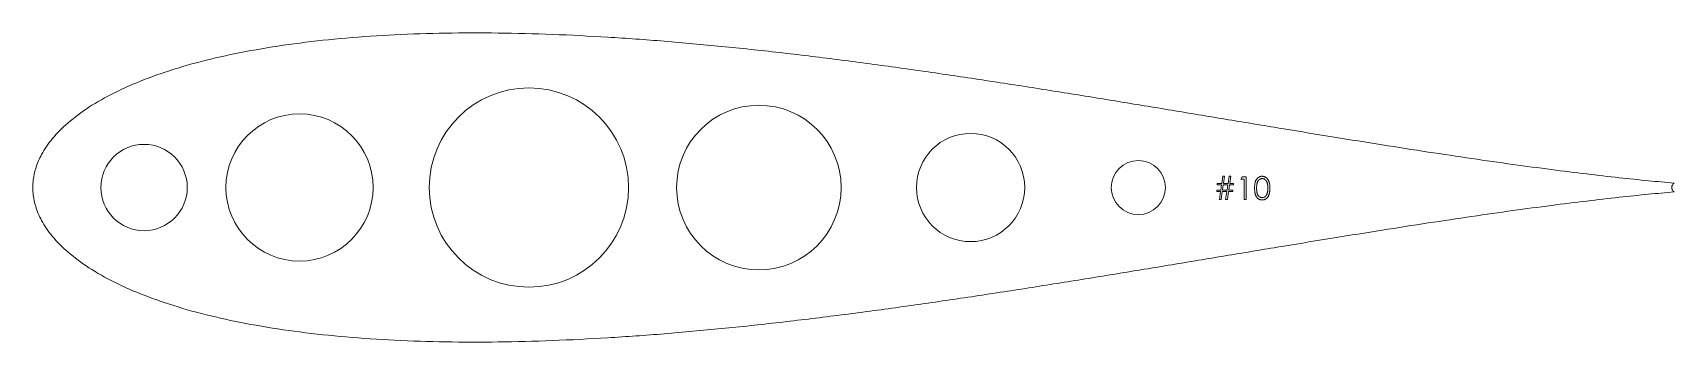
# Model space of a CAD drawing. Header units: inches. Extents: x 3.42 to 7.22, y 5.25 to 5.97.
import ezdxf

# ---------------------------------------------------------------- set-up
doc = ezdxf.new("R2010")
doc.units = ezdxf.units.IN
doc.header["$MEASUREMENT"] = 0

msp = doc.modelspace()

# ---------------------------------------------------------------- linework, layer by layer
at = {"color": 5, "linetype": 'Continuous', "lineweight": 5}
for p, q in [((6.1602, 5.6206), (6.1704, 5.6206)), ((6.1602, 5.6172), (6.1602, 5.6206)), ((6.1699, 5.6172), (6.1602, 5.6172)), ((6.1681, 5.6052), (6.1699, 5.6172)), ((6.1704, 5.6206), (6.1729, 5.6373)), ((6.1739, 5.6172), (6.1721, 5.6052)), ((6.1729, 5.6373), (6.1769, 5.6373)), ((6.1846, 5.6172), (6.1739, 5.6172)), ((6.1769, 5.6373), (6.1744, 5.6206)), ((6.1744, 5.6206), (6.1851, 5.6206)), ((6.1827, 5.6052), (6.1846, 5.6172)), ((6.1851, 5.6206), (6.1876, 5.6373)), ((6.1886, 5.6172), (6.1868, 5.6052)), ((6.1876, 5.6373), (6.1916, 5.6373)), ((6.1976, 5.6172), (6.1886, 5.6172)), ((6.1916, 5.6373), (6.1891, 5.6206)), ((6.1891, 5.6206), (6.1976, 5.6206)), ((6.1976, 5.6206), (6.1976, 5.6172)), ((6.2143, 5.6306), (6.2173, 5.6359)), ((6.2223, 5.6306), (6.2143, 5.6306)), ((6.2173, 5.6359), (6.227, 5.6359)), ((6.2223, 5.5838), (6.2223, 5.6306)), ((6.227, 5.6359), (6.227, 5.5838)), ((6.1588, 5.6052), (6.1681, 5.6052)), ((6.1588, 5.6019), (6.1588, 5.6052)), ((6.1676, 5.6019), (6.1588, 5.6019)), ((6.1649, 5.5838), (6.1676, 5.6019)), ((6.1716, 5.6019), (6.1689, 5.5838)), ((6.1822, 5.6019), (6.1716, 5.6019)), ((6.1721, 5.6052), (6.1827, 5.6052)), ((6.1795, 5.5838), (6.1822, 5.6019)), ((6.1863, 5.6019), (6.1836, 5.5838)), ((6.1962, 5.6019), (6.1863, 5.6019)), ((6.1868, 5.6052), (6.1962, 5.6052)), ((6.1962, 5.6052), (6.1962, 5.6019))]:
    msp.add_line(p, q, dxfattribs=at)
at = {"color": 1, "linetype": 'Continuous', "lineweight": 5}
for p, q in [((6.1689, 5.5838), (6.1649, 5.5838)), ((6.1836, 5.5838), (6.1795, 5.5838)), ((6.227, 5.5838), (6.2223, 5.5838))]:
    msp.add_line(p, q, dxfattribs=at)
for centre, radius in [((4.5701, 5.6113), 0.2301), ((5.1013, 5.6113), 0.19), ((4.0403, 5.6114), 0.17), ((5.5903, 5.6113), 0.125), ((3.6812, 5.6113), 0.0997), ((5.9778, 5.6113), 0.0625)]:
    msp.add_circle(centre, radius, dxfattribs=at)
msp.add_arc((7.2223, 5.6113), 0.0122, 123.966, 235.9322, dxfattribs=at)
msp.add_open_spline([(7.2155, 5.6215), (7.1956, 5.6232), (7.1533, 5.6271), (7.0859, 5.6341), (7.0112, 5.6427), (6.9294, 5.653), (6.8409, 5.6649), (6.7461, 5.6784), (6.6455, 5.6935), (6.5394, 5.7101), (6.4283, 5.7279), (6.3126, 5.7469), (6.1929, 5.7668), (6.0696, 5.7873), (5.9432, 5.8082), (5.8142, 5.8291), (5.6831, 5.8498), (5.5505, 5.8699), (5.4169, 5.8891), (5.2828, 5.907), (5.1488, 5.9233), (5.0155, 5.9375), (4.8833, 5.9495), (4.753, 5.9589), (4.625, 5.9653), (4.5, 5.9686), (4.3787, 5.9684), (4.2615, 5.9647), (4.1492, 5.9573), (4.0424, 5.946), (3.9418, 5.9308), (3.8479, 5.9118), (3.7616, 5.8889), (3.6835, 5.8623), (3.6144, 5.8322), (3.5551, 5.7991), (3.5067, 5.7635), (3.4697, 5.7268), (3.4447, 5.6907), (3.4308, 5.6582), (3.4252, 5.6321), (3.4239, 5.6114), (3.4252, 5.5906), (3.4308, 5.5645), (3.4447, 5.532), (3.4697, 5.4959), (3.5067, 5.4592), (3.5551, 5.4237), (3.6144, 5.3905), (3.6835, 5.3605), (3.7616, 5.3339), (3.8479, 5.3109), (3.9418, 5.2919), (4.0424, 5.2767), (4.1492, 5.2654), (4.2615, 5.258), (4.3787, 5.2543), (4.5, 5.2541), (4.625, 5.2574), (4.753, 5.2639), (4.8833, 5.2732), (5.0155, 5.2852), (5.1488, 5.2995), (5.2828, 5.3157), (5.4169, 5.3336), (5.5505, 5.3528), (5.6831, 5.3729), (5.8142, 5.3936), (5.9432, 5.4145), (6.0696, 5.4354), (6.1929, 5.456), (6.3126, 5.4758), (6.4283, 5.4948), (6.5394, 5.5126), (6.6455, 5.5292), (6.7461, 5.5443), (6.8409, 5.5578), (6.9294, 5.5697), (7.0112, 5.58), (7.0859, 5.5886), (7.1533, 5.5956), (7.1956, 5.5995), (7.2155, 5.6012)], degree=3, knots=[0.0213013, 0.0213013, 0.0213013, 0.0213013, 0.0285526, 0.0367807, 0.0459201, 0.0559318, 0.0667729, 0.0783971, 0.0907548, 0.1037932, 0.1174564, 0.1316862, 0.1464217, 0.1616, 0.1771561, 0.1930237, 0.2091348, 0.2254206, 0.2418116, 0.2582376, 0.2746286, 0.2909143, 0.3070252, 0.3228925, 0.3384483, 0.3536262, 0.3683612, 0.3825904, 0.396253, 0.4092904, 0.421647, 0.4332699, 0.4441092, 0.4541186, 0.4632551, 0.4714791, 0.4787553, 0.4850523, 0.490344, 0.4946098, 0.4978332, 0.5, 0.5021668, 0.5053902, 0.509656, 0.5149477, 0.5212447, 0.5285209, 0.5367449, 0.5458814, 0.5558908, 0.5667301, 0.578353, 0.5907096, 0.603747, 0.6174096, 0.6316388, 0.6463738, 0.6615517, 0.6771075, 0.6929748, 0.7090857, 0.7253714, 0.7417624, 0.7581884, 0.7745794, 0.7908652, 0.8069763, 0.8228439, 0.8384, 0.8535783, 0.8683138, 0.8825436, 0.8962068, 0.9092452, 0.9216029, 0.9332271, 0.9440682, 0.9540799, 0.9632193, 0.9714474, 0.9786966, 0.9786966, 0.9786966, 0.9786966], dxfattribs=at)
at = {"color": 5, "linetype": 'Continuous', "lineweight": 5}
for points, knots in [([(6.2463, 5.6099), (6.2463, 5.6107), (6.2463, 5.6123), (6.2464, 5.6147), (6.2466, 5.6169), (6.2469, 5.619), (6.2471, 5.6209), (6.2475, 5.6227), (6.248, 5.6243), (6.2485, 5.6258), (6.2491, 5.6272), (6.2497, 5.6285), (6.2504, 5.6296), (6.2512, 5.6308), (6.252, 5.6318), (6.2528, 5.6327), (6.2537, 5.6336), (6.2547, 5.6344), (6.2557, 5.635), (6.2568, 5.6356), (6.2579, 5.6361), (6.259, 5.6365), (6.2601, 5.6369), (6.2613, 5.6371), (6.2625, 5.6372), (6.2633, 5.6372), (6.2637, 5.6373)], [0, 0, 0, 0, 0.068595, 0.133246, 0.194313, 0.251279, 0.304513, 0.354235, 0.400481, 0.443411, 0.484015, 0.523252, 0.561042, 0.5979, 0.633518, 0.668314, 0.702496, 0.736685, 0.770293, 0.803437, 0.835913, 0.86846, 0.900847, 0.933467, 0.966258, 1, 1, 1, 1]), ([(6.2639, 5.6319), (6.2633, 5.6319), (6.2622, 5.6318), (6.2605, 5.6314), (6.2588, 5.6307), (6.2575, 5.6298), (6.2565, 5.6291), (6.2558, 5.6284), (6.2552, 5.6276), (6.2546, 5.6268), (6.254, 5.626), (6.2535, 5.625), (6.253, 5.624), (6.2526, 5.6229), (6.2522, 5.6218), (6.2519, 5.6204), (6.2516, 5.619), (6.2514, 5.6174), (6.2512, 5.6157), (6.2511, 5.6139), (6.251, 5.6119), (6.251, 5.6106), (6.251, 5.6099)], [0, 0, 0, 0, 0.060387, 0.120883, 0.182755, 0.247811, 0.281299, 0.315088, 0.349702, 0.384857, 0.420966, 0.458511, 0.497175, 0.537602, 0.580503, 0.627468, 0.678388, 0.733983, 0.793747, 0.857714, 0.926698, 1, 1, 1, 1]), ([(6.2637, 5.6373), (6.2641, 5.6372), (6.265, 5.6372), (6.2662, 5.6371), (6.2674, 5.6369), (6.2685, 5.6365), (6.2697, 5.6361), (6.2708, 5.6356), (6.2718, 5.635), (6.2729, 5.6343), (6.2739, 5.6336), (6.2748, 5.6327), (6.2757, 5.6317), (6.2765, 5.6307), (6.2773, 5.6295), (6.2781, 5.6283), (6.2787, 5.627), (6.2794, 5.6255), (6.2799, 5.624), (6.2804, 5.6224), (6.2808, 5.6206), (6.2811, 5.6187), (6.2814, 5.6167), (6.2816, 5.6145), (6.2817, 5.6122), (6.2817, 5.6107), (6.2817, 5.6099)], [0, 0, 0, 0, 0.033788, 0.067194, 0.099862, 0.132567, 0.165151, 0.197913, 0.231319, 0.265083, 0.299255, 0.334399, 0.369943, 0.406284, 0.444064, 0.482998, 0.523354, 0.565537, 0.609613, 0.656391, 0.705885, 0.758325, 0.813832, 0.872795, 0.934722, 1, 1, 1, 1]), ([(6.277, 5.6099), (6.277, 5.6105), (6.277, 5.6117), (6.2769, 5.6135), (6.2768, 5.6152), (6.2766, 5.6168), (6.2764, 5.6184), (6.2761, 5.6198), (6.2757, 5.6212), (6.2753, 5.6225), (6.2748, 5.6236), (6.2743, 5.6247), (6.2738, 5.6258), (6.2732, 5.6267), (6.2726, 5.6276), (6.2719, 5.6283), (6.2712, 5.629), (6.2702, 5.6298), (6.2689, 5.6306), (6.2673, 5.6314), (6.2656, 5.6318), (6.2645, 5.6319), (6.2639, 5.6319)], [0, 0, 0, 0, 0.065681, 0.128486, 0.188175, 0.245106, 0.299448, 0.350823, 0.399942, 0.446672, 0.491255, 0.533376, 0.573853, 0.612526, 0.649597, 0.685532, 0.720106, 0.753838, 0.818925, 0.880493, 0.940311, 1, 1, 1, 1]), ([(6.2637, 5.5825), (6.2633, 5.5825), (6.2625, 5.5825), (6.2613, 5.5827), (6.2601, 5.5829), (6.259, 5.5832), (6.2579, 5.5836), (6.2568, 5.5841), (6.2558, 5.5847), (6.2548, 5.5854), (6.2538, 5.5861), (6.2529, 5.587), (6.252, 5.5879), (6.2512, 5.589), (6.2505, 5.5901), (6.2498, 5.5913), (6.2491, 5.5926), (6.2485, 5.5939), (6.248, 5.5955), (6.2475, 5.5971), (6.2472, 5.5989), (6.2469, 5.6008), (6.2466, 5.6029), (6.2464, 5.6051), (6.2463, 5.6074), (6.2463, 5.609), (6.2463, 5.6099)], [0, 0, 0, 0, 0.033787, 0.066622, 0.099285, 0.131361, 0.163585, 0.196104, 0.228902, 0.262158, 0.295991, 0.330218, 0.36506, 0.400951, 0.43762, 0.475708, 0.515381, 0.556414, 0.599765, 0.646424, 0.696431, 0.749782, 0.806573, 0.867436, 0.931887, 1, 1, 1, 1]), ([(6.251, 5.6099), (6.251, 5.6092), (6.251, 5.6078), (6.2511, 5.6059), (6.2512, 5.604), (6.2514, 5.6023), (6.2516, 5.6008), (6.2519, 5.5993), (6.2522, 5.598), (6.2526, 5.5968), (6.253, 5.5958), (6.2535, 5.5948), (6.254, 5.5938), (6.2545, 5.5929), (6.2552, 5.5921), (6.2558, 5.5914), (6.2565, 5.5907), (6.2575, 5.5899), (6.2588, 5.5891), (6.2605, 5.5884), (6.2622, 5.5879), (6.2633, 5.5879), (6.2639, 5.5878)], [0, 0, 0, 0, 0.072951, 0.141584, 0.205926, 0.265301, 0.320597, 0.371817, 0.41879, 0.461699, 0.502134, 0.540804, 0.578181, 0.614297, 0.649678, 0.684299, 0.718359, 0.752081, 0.817652, 0.879722, 0.939966, 1, 1, 1, 1]), ([(6.2817, 5.6099), (6.2817, 5.6091), (6.2817, 5.6075), (6.2816, 5.6052), (6.2814, 5.6031), (6.2811, 5.6011), (6.2808, 5.5992), (6.2804, 5.5974), (6.2799, 5.5958), (6.2794, 5.5942), (6.2788, 5.5928), (6.2781, 5.5915), (6.2774, 5.5903), (6.2766, 5.5891), (6.2758, 5.5881), (6.2749, 5.5871), (6.2739, 5.5862), (6.2729, 5.5854), (6.2719, 5.5848), (6.2708, 5.5841), (6.2697, 5.5837), (6.2685, 5.5832), (6.2674, 5.5829), (6.2662, 5.5827), (6.265, 5.5825), (6.2641, 5.5825), (6.2637, 5.5825)], [0, 0, 0, 0, 0.065063, 0.126773, 0.185516, 0.240765, 0.29298, 0.34225, 0.388919, 0.432776, 0.474628, 0.514775, 0.553606, 0.591426, 0.628028, 0.663804, 0.698984, 0.733591, 0.767628, 0.801208, 0.834264, 0.866981, 0.89972, 0.932702, 0.966176, 1, 1, 1, 1]), ([(6.2639, 5.5878), (6.2645, 5.5879), (6.2656, 5.5879), (6.2673, 5.5884), (6.2689, 5.5891), (6.2702, 5.5899), (6.2712, 5.5907), (6.2719, 5.5913), (6.2725, 5.5921), (6.2731, 5.5929), (6.2737, 5.5937), (6.2742, 5.5947), (6.2747, 5.5957), (6.2749, 5.5964), (6.2751, 5.5968)], [0, 0, 0, 0, 0.112813, 0.225394, 0.339595, 0.459675, 0.521735, 0.583926, 0.648174, 0.713881, 0.781004, 0.851451, 0.924051, 1, 1, 1, 1]), ([(6.2751, 5.5968), (6.2752, 5.5973), (6.2755, 5.5982), (6.2759, 5.5997), (6.2763, 5.6012), (6.2766, 5.6028), (6.2768, 5.6045), (6.2769, 5.6062), (6.277, 5.608), (6.277, 5.6093), (6.277, 5.6099)], [0, 0, 0, 0, 0.110588, 0.224542, 0.342503, 0.464324, 0.590756, 0.722227, 0.858843, 1, 1, 1, 1])]:
    msp.add_open_spline(points, degree=3, knots=knots, dxfattribs=at)

doc.saveas('drawing.dxf')
